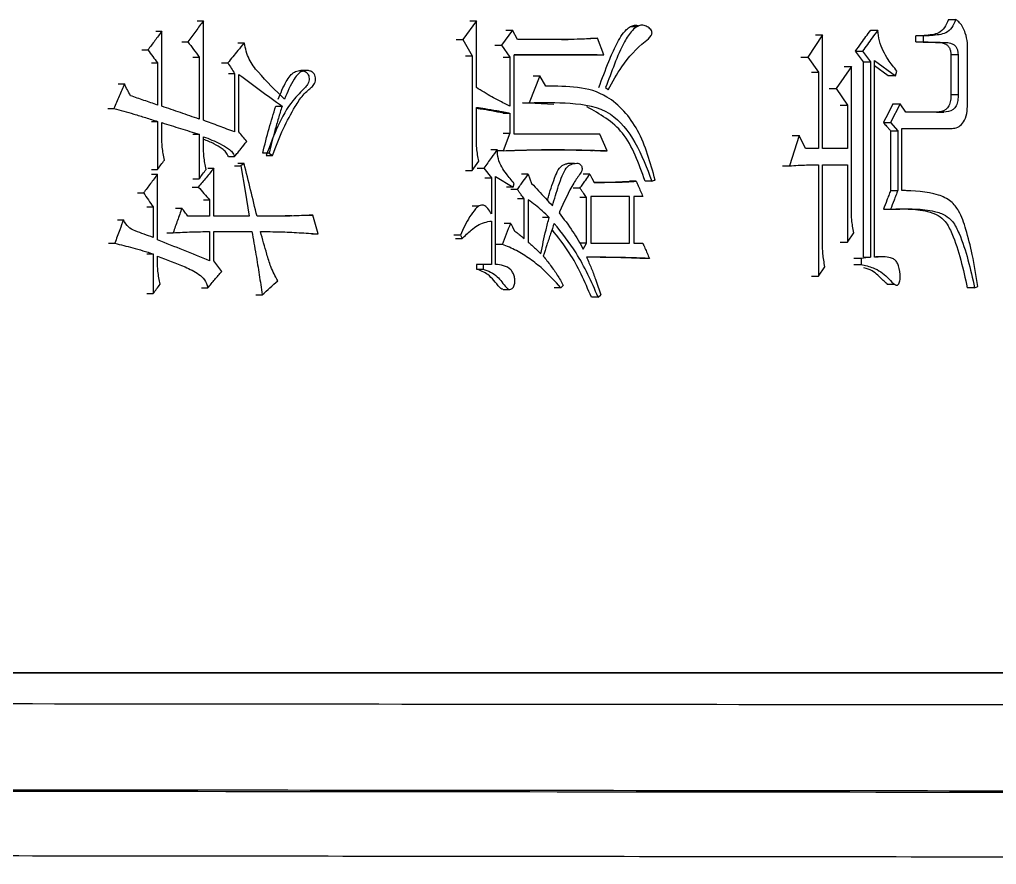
# Model space of a CAD drawing. Header units: millimetres. Extents: x 2451 to 4400, y 944 to 2322.
# Drawn here: x 3314.04 to 3323.06, y 1141.1 to 1148.9 of the extents above; entities that cross this region are included whole.
import ezdxf

# ---------------------------------------------------------------- set-up
doc = ezdxf.new("R2010")
doc.units = ezdxf.units.MM

msp = doc.modelspace()

# ---------------------------------------------------------------- linework, layer by layer
at = {"color": 7, "linetype": 'Continuous', "lineweight": 25}
for p, q in [((3315.6833, 1148.8873), (3315.7407, 1148.8873)), ((3315.7407, 1147.9678), (3315.7407, 1148.8873)), ((3318.2588, 1148.8873), (3318.1345, 1148.7142)), ((3318.1982, 1148.8873), (3318.2588, 1148.8873)), ((3318.2588, 1148.2707), (3318.2588, 1148.8873)), ((3322.6163, 1148.8982), (3322.683, 1148.8982)), ((3318.5918, 1148.8008), (3318.4912, 1148.6602)), ((3318.5307, 1148.8008), (3318.5918, 1148.8008)), ((3318.6381, 1148.7143), (3318.5918, 1148.8008)), ((3319.7404, 1148.8307), (3319.6774, 1148.8306)), ((3321.8987, 1148.8008), (3321.9645, 1148.8008)), ((3315.2991, 1148.79), (3315.3561, 1148.79)), ((3315.3561, 1148.0976), (3315.3561, 1148.79)), ((3318.0741, 1148.7142), (3318.1345, 1148.7142)), ((3318.1345, 1148.7142), (3318.22, 1148.5628)), ((3319.1078, 1148.7143), (3318.6381, 1148.7143)), ((3319.046, 1148.7143), (3319.1078, 1148.7143)), ((3319.3138, 1148.7251), (3319.3759, 1148.7251)), ((3319.4371, 1148.5736), (3319.3759, 1148.7251)), ((3321.4538, 1148.7575), (3321.3199, 1148.552)), ((3321.3887, 1148.7575), (3321.4538, 1148.7575)), ((3321.4538, 1147.7083), (3321.4538, 1148.7575)), ((3322.3834, 1148.7467), (3322.317, 1148.7467)), ((3322.317, 1148.6926), (3322.317, 1148.7467)), ((3322.3834, 1148.7467), (3322.3834, 1148.6926)), ((3315.1707, 1148.6169), (3315.2275, 1148.6169)), ((3315.5394, 1148.6926), (3315.5967, 1148.6926)), ((3316.0579, 1148.6818), (3316.1158, 1148.6818)), ((3318.4303, 1148.6602), (3318.4912, 1148.6602)), ((3318.4912, 1148.6602), (3318.5686, 1148.552)), ((3322.317, 1148.6926), (3322.3834, 1148.6926)), ((3322.7923, 1148.141), (3322.7923, 1148.6818)), ((3315.7007, 1148.552), (3315.7007, 1147.9787)), ((3318.1594, 1148.5628), (3318.22, 1148.5628)), ((3318.22, 1148.5628), (3318.22, 1147.5027)), ((3318.5076, 1148.552), (3318.5686, 1148.552)), ((3318.5686, 1148.552), (3318.5686, 1148.0977)), ((3318.6072, 1148.5736), (3319.4371, 1148.5736)), ((3318.6072, 1147.8381), (3318.6072, 1148.5736)), ((3319.3746, 1148.5736), (3318.6072, 1148.5736)), ((3319.3749, 1148.5736), (3319.4371, 1148.5736)), ((3321.255, 1148.552), (3321.3199, 1148.552)), ((3321.3199, 1148.552), (3321.4166, 1148.4114)), ((3321.7586, 1148.6061), (3321.8242, 1148.6061)), ((3321.8323, 1148.5087), (3321.7586, 1148.6061)), ((3321.8242, 1148.6061), (3321.898, 1148.5087)), ((3322.6381, 1148.5737), (3322.7049, 1148.5737)), ((3322.6381, 1148.5737), (3322.6381, 1148.2059)), ((3322.7049, 1148.5737), (3322.7049, 1148.2059)), ((3315.259, 1148.4979), (3315.3159, 1148.4979)), ((3315.3159, 1148.4979), (3315.3159, 1148.1085)), ((3315.9066, 1148.4979), (3315.9643, 1148.4979)), ((3321.7207, 1148.4655), (3321.5799, 1148.2599)), ((3321.6552, 1148.4655), (3321.7207, 1148.4655)), ((3321.7207, 1147.1458), (3321.7207, 1148.4655)), ((3321.8323, 1148.5087), (3321.898, 1148.5087)), ((3321.8323, 1146.7023), (3321.8323, 1148.5087)), ((3321.898, 1148.5087), (3321.898, 1146.7023)), ((3321.9349, 1148.5196), (3322.1264, 1148.3789)), ((3321.9349, 1146.7022), (3321.9349, 1148.5196)), ((3322.0604, 1148.3789), (3321.9349, 1148.4712)), ((3315.9703, 1148.4005), (3316.0281, 1148.4005)), ((3316.0281, 1148.4005), (3316.0281, 1147.8597)), ((3316.0679, 1147.8597), (3316.0679, 1148.3897)), ((3316.6971, 1148.4274), (3316.6381, 1148.4274)), ((3318.8463, 1148.3789), (3318.7461, 1148.1301)), ((3318.7849, 1148.3789), (3318.8463, 1148.3789)), ((3318.9002, 1148.2816), (3318.8463, 1148.3789)), ((3321.3516, 1148.4114), (3321.4166, 1148.4114)), ((3321.4166, 1148.4114), (3321.4166, 1147.7083)), ((3322.1264, 1148.3789), (3322.0604, 1148.3789)), ((3322.1264, 1148.3789), (3322.1411, 1148.4222)), ((3314.9535, 1148.3032), (3315.0101, 1148.3032)), ((3321.5147, 1148.2599), (3321.5799, 1148.2599)), ((3321.5799, 1148.2599), (3321.6837, 1148.1085)), ((3322.6381, 1148.2059), (3322.7049, 1148.2059)), ((3314.8569, 1148.076), (3314.9133, 1148.076)), ((3316.407, 1148.0977), (3316.4654, 1148.0977)), ((3318.2588, 1147.8056), (3318.2588, 1148.0868)), ((3318.9738, 1148.1121), (3318.6845, 1148.1301)), ((3318.6849, 1148.1301), (3318.7461, 1148.1301)), ((3321.6183, 1148.1085), (3321.6837, 1148.1085)), ((3321.6837, 1148.1085), (3321.6837, 1147.7083)), ((3322.1706, 1148.1193), (3322.0823, 1147.9462)), ((3322.1045, 1148.1193), (3322.1706, 1148.1193)), ((3322.222, 1148.0436), (3322.1706, 1148.1193)), ((3318.5076, 1148.0328), (3318.5686, 1148.0328)), ((3318.5686, 1148.0328), (3318.5686, 1147.8489)), ((3322.5736, 1148.0436), (3322.222, 1148.0436)), ((3322.507, 1148.0436), (3322.5736, 1148.0436)), ((3315.3159, 1147.957), (3315.3159, 1147.5135)), ((3315.3561, 1147.8164), (3315.3561, 1147.9462)), ((3322.0163, 1147.9462), (3322.0823, 1147.9462)), ((3322.0823, 1147.9462), (3322.1485, 1147.8705)), ((3322.1853, 1147.8922), (3322.6247, 1147.8922)), ((3322.1853, 1147.3188), (3322.1853, 1147.8922)), ((3322.1853, 1147.8922), (3322.558, 1147.8922)), ((3322.558, 1147.8922), (3322.6247, 1147.8922)), ((3315.6433, 1147.838), (3315.7007, 1147.838)), ((3315.7007, 1147.838), (3315.7007, 1147.427)), ((3315.7407, 1147.7298), (3315.7407, 1147.8164)), ((3318.5686, 1147.8489), (3318.5067, 1147.6866)), ((3318.5076, 1147.8489), (3318.5686, 1147.8489)), ((3319.3989, 1147.8381), (3318.6072, 1147.8381)), ((3319.4676, 1147.6866), (3319.3989, 1147.8381)), ((3321.238, 1147.8273), (3321.1485, 1147.546)), ((3321.1732, 1147.8273), (3321.238, 1147.8273)), ((3321.2976, 1147.7083), (3321.238, 1147.8273)), ((3322.0825, 1147.8705), (3322.1485, 1147.8705)), ((3322.0825, 1147.8705), (3322.0825, 1147.3188)), ((3322.1485, 1147.8705), (3322.1485, 1147.3188)), ((3315.97, 1147.6324), (3316.0281, 1147.6324)), ((3316.3463, 1147.665), (3316.2882, 1147.665)), ((3316.3463, 1147.665), (3316.3781, 1147.6433)), ((3318.3917, 1147.6974), (3318.4526, 1147.6974)), ((3318.5067, 1147.6866), (3318.4458, 1147.6866)), ((3319.4051, 1147.6866), (3319.3362, 1147.689)), ((3319.4054, 1147.6866), (3319.4676, 1147.6866)), ((3321.4166, 1147.7083), (3321.2976, 1147.7083)), ((3321.6837, 1147.7083), (3321.4538, 1147.7083)), ((3316.026, 1147.546), (3316.0839, 1147.546)), ((3316.1157, 1147.5676), (3316.0578, 1147.5676)), ((3316.1157, 1147.5676), (3316.0839, 1147.546)), ((3318.22, 1147.5027), (3318.2821, 1147.5893)), ((3319.1642, 1147.5685), (3319.102, 1147.5685)), ((3321.0838, 1147.546), (3321.1485, 1147.546)), ((3321.4166, 1147.5568), (3321.4166, 1146.5292)), ((3321.4538, 1147.5568), (3321.6837, 1147.5568)), ((3321.4538, 1146.832), (3321.4538, 1147.5568)), ((3321.6183, 1147.5568), (3321.6837, 1147.5568)), ((3321.6837, 1147.5568), (3321.6837, 1146.8429)), ((3315.259, 1147.4702), (3315.3159, 1147.4702)), ((3315.3159, 1146.8645), (3315.3159, 1147.4702)), ((3315.7791, 1147.5243), (3315.8366, 1147.5243)), ((3315.8366, 1147.0808), (3315.8366, 1147.5243)), ((3318.1594, 1147.5027), (3318.22, 1147.5027)), ((3318.2679, 1147.5243), (3318.3286, 1147.5243)), ((3318.3286, 1147.5243), (3318.3983, 1147.4378)), ((3318.4371, 1147.4486), (3318.5995, 1147.3513)), ((3318.7384, 1147.4703), (3318.6772, 1147.4703)), ((3319.307, 1147.4703), (3319.245, 1147.4703)), ((3315.6353, 1147.3513), (3315.6927, 1147.3513)), ((3318.3376, 1147.4378), (3318.3983, 1147.4378)), ((3318.3983, 1147.4378), (3318.3983, 1147.1025)), ((3318.5995, 1147.3513), (3318.5384, 1147.3513)), ((3318.5995, 1147.3513), (3318.6072, 1147.3837)), ((3319.7345, 1147.4054), (3319.6719, 1147.4054)), ((3315.1305, 1147.2972), (3315.1873, 1147.2972)), ((3318.6381, 1147.3296), (3318.577, 1147.3296)), ((3319.2151, 1147.3405), (3319.1532, 1147.3405)), ((3319.6736, 1147.2647), (3319.3147, 1147.2647)), ((3319.3147, 1147.2647), (3319.3147, 1146.832)), ((3319.6108, 1147.2647), (3319.3147, 1147.2647)), ((3319.6736, 1147.2647), (3319.6111, 1147.2647)), ((3319.6736, 1146.832), (3319.6736, 1147.2647)), ((3319.7954, 1147.2647), (3319.7117, 1147.2647)), ((3319.7117, 1147.2647), (3319.7117, 1146.832)), ((3319.7954, 1147.2647), (3319.7327, 1147.2647)), ((3322.0825, 1147.3188), (3322.1485, 1147.3188)), ((3322.2195, 1147.3194), (3322.1853, 1147.3194)), ((3315.7392, 1147.2323), (3315.7967, 1147.2323)), ((3315.7967, 1147.2323), (3315.7967, 1147.0808)), ((3318.2798, 1147.1737), (3318.2188, 1147.1737)), ((3318.6999, 1147.2431), (3318.6387, 1147.2431)), ((3318.6999, 1146.8753), (3318.6999, 1147.2431)), ((3318.7384, 1147.2323), (3318.7384, 1146.8429)), ((3319.2764, 1147.2539), (3319.2144, 1147.2539)), ((3319.2764, 1146.832), (3319.2764, 1147.2539)), ((3315.2188, 1147.1674), (3315.2757, 1147.1674)), ((3315.2757, 1147.1674), (3315.2757, 1146.8861)), ((3315.4834, 1147.1565), (3315.5406, 1147.1565)), ((3315.7967, 1147.0808), (3315.5967, 1147.0808)), ((3316.1635, 1147.0808), (3315.8366, 1147.0808)), ((3316.5558, 1147.0867), (3316.6914, 1147.0916)), ((3316.6914, 1147.0916), (3316.7504, 1147.0916)), ((3322.0163, 1147.1458), (3322.0823, 1147.1458)), ((3314.9455, 1147.0485), (3315.0021, 1147.0485)), ((3318.3983, 1147.0376), (3318.3984, 1146.6373)), ((3318.5763, 1147.0159), (3318.5153, 1147.0159)), ((3318.931, 1147.07), (3318.8695, 1147.07)), ((3315.4033, 1146.9294), (3315.4604, 1146.9294)), ((3315.7967, 1146.9402), (3315.7967, 1146.6698)), ((3315.8366, 1146.9402), (3316.1874, 1146.9402)), ((3315.8366, 1146.6698), (3315.8366, 1146.9402)), ((3316.1294, 1146.9402), (3316.1874, 1146.9402)), ((3316.7391, 1146.9186), (3316.7978, 1146.9186)), ((3318.1112, 1146.9078), (3318.0508, 1146.9078)), ((3318.1112, 1146.9078), (3318.1268, 1146.8753)), ((3321.6837, 1146.8429), (3321.7429, 1146.9294)), ((3314.8649, 1146.832), (3314.9214, 1146.832)), ((3318.0663, 1146.8753), (3318.1268, 1146.8753)), ((3319.2764, 1146.832), (3319.2144, 1146.832)), ((3319.3147, 1146.832), (3319.6736, 1146.832)), ((3319.7117, 1146.832), (3319.7954, 1146.832)), ((3315.2757, 1146.7347), (3315.2757, 1146.3669)), ((3315.3159, 1146.6697), (3315.3159, 1146.713)), ((3318.2598, 1146.6373), (3318.2598, 1146.5941)), ((3318.3209, 1146.6373), (3318.2602, 1146.6373)), ((3318.3209, 1146.6373), (3318.3209, 1146.5941)), ((3318.3984, 1146.6373), (3318.3209, 1146.6373)), ((3319.8562, 1146.6914), (3319.7934, 1146.6914)), ((3321.8094, 1146.6914), (3321.7438, 1146.6914)), ((3321.7438, 1146.6374), (3321.8094, 1146.6374)), ((3321.898, 1146.7023), (3321.8094, 1146.6914)), ((3321.8094, 1146.6914), (3321.8094, 1146.6374)), ((3321.8323, 1146.7023), (3321.898, 1146.7023)), ((3322.0129, 1146.7069), (3321.9466, 1146.7069)), ((3318.2598, 1146.5941), (3318.3209, 1146.5941)), ((3321.4166, 1146.5292), (3321.476, 1146.6157)), ((3322.0491, 1146.4555), (3322.1155, 1146.4555)), ((3315.7232, 1146.4209), (3315.7806, 1146.4209)), ((3318.5054, 1146.4063), (3318.5668, 1146.4063)), ((3319.0386, 1146.421), (3319.0617, 1146.4426)), ((3322.8578, 1146.421), (3322.8869, 1146.4318)), ((3316.2247, 1146.3561), (3316.2828, 1146.3561)), ((3319.3835, 1146.3344), (3319.3211, 1146.3344)), ((3319.3835, 1146.3344), (3319.4065, 1146.3561))]:
    msp.add_line(p, q, dxfattribs=at)
at = {"color": 7, "linetype": 'Continuous', "lineweight": 25, "flags": 128}
for points in [[(3315.6433, 1148.552), (3315.6719, 1148.552), (3315.7007, 1148.552)], [(3319.4524, 1148.2707), (3319.4639, 1148.2599), (3319.4753, 1148.2491)], [(3315.259, 1147.957), (3315.275, 1147.957), (3315.2913, 1147.957), (3315.3159, 1147.957)], [(3316.3199, 1147.6433), (3316.3342, 1147.6433), (3316.3488, 1147.6433), (3316.3635, 1147.6433), (3316.3781, 1147.6433)], [(3316.0839, 1147.546), (3316.1237, 1147.3134), (3316.1635, 1147.0808)], [(3315.259, 1147.5135), (3315.2732, 1147.5135), (3315.2876, 1147.5135), (3315.3159, 1147.5135)], [(3318.4371, 1146.6373), (3318.4371, 1147.043), (3318.4371, 1147.4486)], [(3318.7384, 1147.4703), (3318.7539, 1147.427), (3318.7693, 1147.3837)], [(3319.307, 1147.4703), (3319.3262, 1147.4324), (3319.3453, 1147.3945)], [(3315.6433, 1147.427), (3315.6576, 1147.427), (3315.6722, 1147.427), (3315.7007, 1147.427)], [(3319.879, 1147.4054), (3319.8534, 1147.4054), (3319.8346, 1147.4054), (3319.8162, 1147.4054)], [(3316.7978, 1146.9186), (3316.7741, 1147.0051), (3316.7504, 1147.0916)], [(3318.5763, 1147.0159), (3318.5918, 1146.9835), (3318.6072, 1146.951)], [(3318.499, 1146.8212), (3318.4835, 1146.8212), (3318.468, 1146.8212), (3318.4381, 1146.8212)], [(3319.2458, 1146.778), (3319.2611, 1146.805), (3319.2764, 1146.832)], [(3321.6183, 1146.8429), (3321.6346, 1146.8429), (3321.651, 1146.8429), (3321.6837, 1146.8429)], [(3315.2189, 1146.7347), (3315.2333, 1146.7347), (3315.2479, 1146.7347), (3315.2757, 1146.7347)], [(3321.3516, 1146.5292), (3321.3678, 1146.5292), (3321.3841, 1146.5292), (3321.4166, 1146.5292)], [(3315.2189, 1146.3669), (3315.233, 1146.3669), (3315.2475, 1146.3669), (3315.2757, 1146.3669)], [(3319.0386, 1146.421), (3319.016, 1146.421), (3318.9963, 1146.421), (3318.977, 1146.421)], [(3322.8578, 1146.421), (3322.8302, 1146.421), (3322.8105, 1146.421), (3322.7908, 1146.421)]]:
    msp.add_lwpolyline(points, dxfattribs=at)
at = {"color": 7, "linetype": 'Continuous', "lineweight": 25}
for points, knots in [([(3315.7407, 1148.8873), (3315.7167, 1148.8549), (3315.6687, 1148.79), (3315.6207, 1148.725), (3315.5967, 1148.6926)], [0, 0, 0, 0, 0.5, 1, 1, 1, 1]), ([(3322.6163, 1148.8982), (3322.6056, 1148.8715), (3322.5848, 1148.8193), (3322.5278, 1148.7707), (3322.4367, 1148.7511), (3322.3664, 1148.7485), (3322.317, 1148.7467)], [0, 0, 0, 0, 0.195785, 0.383105, 0.567257, 1, 1, 1, 1]), ([(3322.683, 1148.8982), (3322.6724, 1148.8715), (3322.6515, 1148.8193), (3322.5944, 1148.7707), (3322.5032, 1148.7511), (3322.4328, 1148.7485), (3322.3834, 1148.7467)], [0, 0, 0, 0, 0.195659, 0.382955, 0.567145, 1, 1, 1, 1]), ([(3322.7923, 1148.6818), (3322.7869, 1148.7129), (3322.7781, 1148.7636), (3322.7514, 1148.8261), (3322.7213, 1148.8704), (3322.6957, 1148.889), (3322.683, 1148.8982)], [0, 0, 0, 0, 0.349141, 0.571236, 0.788179, 1, 1, 1, 1]), ([(3319.3899, 1148.2707), (3319.4199, 1148.3513), (3319.47, 1148.4863), (3319.5485, 1148.6704), (3319.6163, 1148.7839), (3319.6799, 1148.8354), (3319.7177, 1148.8474), (3319.7444, 1148.8463), (3319.7565, 1148.8387), (3319.7579, 1148.8379)], [0, 0, 0, 0, 0.340614, 0.570086, 0.802719, 0.875052, 0.933763, 0.992662, 1, 1, 1, 1]), ([(3319.4753, 1148.2491), (3319.5157, 1148.3224), (3319.6108, 1148.4949), (3319.7541, 1148.6503), (3319.8627, 1148.7294), (3319.8787, 1148.7621), (3319.8808, 1148.7735), (3319.8795, 1148.7849), (3319.8733, 1148.7992), (3319.8566, 1148.8192), (3319.827, 1148.8386), (3319.7874, 1148.8494), (3319.7413, 1148.8358), (3319.6835, 1148.7862), (3319.6078, 1148.6691), (3319.533, 1148.4863), (3319.4793, 1148.3427), (3319.4524, 1148.2707)], [0, 0, 0, 0, 0.163724, 0.385241, 0.440262, 0.448909, 0.455116, 0.461357, 0.469621, 0.484499, 0.514444, 0.547094, 0.577932, 0.622921, 0.7083, 0.85364, 1, 1, 1, 1]), ([(3321.7586, 1148.6061), (3321.7761, 1148.6305), (3321.8082, 1148.6751), (3321.8549, 1148.74), (3321.8841, 1148.7805), (3321.8986, 1148.8008)], [0, 0, 0, 0, 0.375264, 0.687632, 1, 1, 1, 1]), ([(3321.9644, 1148.8008), (3321.9469, 1148.7765), (3321.9148, 1148.7319), (3321.8681, 1148.6669), (3321.8388, 1148.6264), (3321.8242, 1148.6061)], [0, 0, 0, 0, 0.375031, 0.687515, 1, 1, 1, 1]), ([(3322.1411, 1148.4222), (3322.1131, 1148.4567), (3322.0665, 1148.5139), (3322.0127, 1148.6079), (3321.9762, 1148.6988), (3321.9684, 1148.7666), (3321.9645, 1148.8008)], [0, 0, 0, 0, 0.333231, 0.552095, 0.774458, 1, 1, 1, 1]), ([(3315.3561, 1148.79), (3315.3346, 1148.7611), (3315.2918, 1148.7034), (3315.2489, 1148.6457), (3315.2275, 1148.6169)], [0, 0, 0, 0, 0.5, 1, 1, 1, 1]), ([(3319.3759, 1148.7251), (3319.3494, 1148.7232), (3319.2963, 1148.7195), (3319.2069, 1148.7155), (3319.144, 1148.7147), (3319.1078, 1148.7143)], [0, 0, 0, 0, 0.29749, 0.594994, 1, 1, 1, 1]), ([(3315.2275, 1148.6169), (3315.2422, 1148.597), (3315.2717, 1148.5574), (3315.3012, 1148.5177), (3315.3159, 1148.4979)], [0, 0, 0, 0, 0.499999, 1, 1, 1, 1]), ([(3315.5967, 1148.6926), (3315.614, 1148.6692), (3315.6487, 1148.6223), (3315.6834, 1148.5754), (3315.7007, 1148.552)], [0, 0, 0, 0, 0.499999, 1, 1, 1, 1]), ([(3316.1157, 1148.6818), (3316.0963, 1148.6581), (3316.0613, 1148.6157), (3316.0108, 1148.5543), (3315.9798, 1148.5167), (3315.9643, 1148.4979)], [0, 0, 0, 0, 0.386049, 0.693024, 1, 1, 1, 1]), ([(3316.4891, 1148.1626), (3316.4061, 1148.2426), (3316.2899, 1148.3546), (3316.1526, 1148.5269), (3316.1282, 1148.6298), (3316.1158, 1148.6818)], [0, 0, 0, 0, 0.553442, 0.773992, 1, 1, 1, 1]), ([(3322.317, 1148.6926), (3322.3768, 1148.6904), (3322.4677, 1148.687), (3322.5701, 1148.6869), (3322.6128, 1148.657), (3322.6289, 1148.6329), (3322.637, 1148.6034), (3322.6378, 1148.5836), (3322.6381, 1148.5737)], [0, 0, 0, 0, 0.491899, 0.747199, 0.81233, 0.879619, 0.939283, 1, 1, 1, 1]), ([(3322.3834, 1148.6926), (3322.4432, 1148.6904), (3322.5342, 1148.687), (3322.6368, 1148.6869), (3322.6795, 1148.657), (3322.6956, 1148.6329), (3322.7038, 1148.6034), (3322.7045, 1148.5836), (3322.7049, 1148.5737)], [0, 0, 0, 0, 0.492006, 0.747357, 0.812482, 0.879737, 0.939347, 1, 1, 1, 1]), ([(3315.9643, 1148.4979), (3315.9749, 1148.4817), (3315.9962, 1148.4492), (3316.0175, 1148.4168), (3316.0281, 1148.4005)], [0, 0, 0, 0, 0.499999, 1, 1, 1, 1]), ([(3316.0679, 1148.3897), (3316.1343, 1148.341), (3316.267, 1148.2437), (3316.3992, 1148.1463), (3316.4654, 1148.0977)], [0, 0, 0, 0, 0.5, 1, 1, 1, 1]), ([(3316.4305, 1148.1626), (3316.4529, 1148.2185), (3316.4837, 1148.2956), (3316.5367, 1148.3785), (3316.5779, 1148.4167), (3316.6234, 1148.4299), (3316.6611, 1148.426), (3316.6873, 1148.4136), (3316.703, 1148.3978), (3316.7125, 1148.3773), (3316.7165, 1148.3536), (3316.7145, 1148.3282), (3316.7034, 1148.2994), (3316.6507, 1148.2413), (3316.4772, 1148.0694), (3316.3874, 1147.8266), (3316.3196, 1147.6433)], [0, 0, 0, 0, 0.133499, 0.184051, 0.225722, 0.267722, 0.304937, 0.324851, 0.341374, 0.357927, 0.374455, 0.392764, 0.411749, 0.441496, 0.578283, 1, 1, 1, 1]), ([(3316.3781, 1147.6433), (3316.4094, 1147.7274), (3316.4682, 1147.8854), (3316.5691, 1148.0668), (3316.6443, 1148.1874), (3316.6999, 1148.2405), (3316.7381, 1148.2712), (3316.7638, 1148.3005), (3316.7745, 1148.3329), (3316.7753, 1148.3597), (3316.7691, 1148.3851), (3316.7565, 1148.4049), (3316.7359, 1148.42), (3316.7039, 1148.4292), (3316.6614, 1148.4269), (3316.6139, 1148.4001), (3316.5492, 1148.3144), (3316.5148, 1148.2273), (3316.4891, 1148.1626)], [0, 0, 0, 0, 0.197624, 0.371591, 0.471167, 0.521337, 0.556787, 0.592598, 0.61138, 0.630161, 0.649113, 0.666951, 0.682877, 0.711545, 0.752921, 0.793459, 0.846543, 1, 1, 1, 1]), ([(3315.0101, 1148.3032), (3314.994, 1148.2653), (3314.9617, 1148.1896), (3314.9294, 1148.1139), (3314.9133, 1148.076)], [0, 0, 0, 0, 0.499999, 1, 1, 1, 1]), ([(3315.0665, 1148.195), (3315.0571, 1148.213), (3315.0383, 1148.2491), (3315.0195, 1148.2851), (3315.0101, 1148.3032)], [0, 0, 0, 0, 0.499998, 1, 1, 1, 1]), ([(3318.5686, 1148.0977), (3318.5345, 1148.1149), (3318.4962, 1148.1343), (3318.4411, 1148.163), (3318.3707, 1148.2), (3318.3065, 1148.2406), (3318.2588, 1148.2707)], [0, 0, 0, 0, 0.325176, 0.365823, 0.528414, 1, 1, 1, 1]), ([(3319.9094, 1147.4162), (3319.8657, 1147.5755), (3319.7805, 1147.886), (3319.4241, 1148.2859), (3319.0976, 1148.2832), (3318.9002, 1148.2816)], [0, 0, 0, 0, 0.294377, 0.573566, 1, 1, 1, 1]), ([(3315.3159, 1148.1085), (3315.2744, 1148.1229), (3315.1913, 1148.1517), (3315.1081, 1148.1806), (3315.0665, 1148.195)], [0, 0, 0, 0, 0.499999, 1, 1, 1, 1]), ([(3322.6381, 1148.2059), (3322.6383, 1148.1875), (3322.6385, 1148.1512), (3322.6234, 1148.0998), (3322.5801, 1148.0495), (3322.5369, 1148.046), (3322.507, 1148.0436)], [0, 0, 0, 0, 0.198278, 0.392536, 0.578687, 1, 1, 1, 1]), ([(3322.7049, 1148.2059), (3322.705, 1148.1875), (3322.7053, 1148.1512), (3322.6902, 1148.0998), (3322.6468, 1148.0495), (3322.6035, 1148.046), (3322.5736, 1148.0436)], [0, 0, 0, 0, 0.19814, 0.3923, 0.578456, 1, 1, 1, 1]), ([(3314.9133, 1148.076), (3314.9744, 1148.0597), (3315.0725, 1148.0335), (3315.2063, 1147.9921), (3315.2794, 1147.9687), (3315.3159, 1147.957)], [0, 0, 0, 0, 0.452168, 0.726066, 1, 1, 1, 1]), ([(3315.7007, 1147.9787), (3315.6434, 1147.9985), (3315.5286, 1148.0382), (3315.4136, 1148.0778), (3315.3561, 1148.0976)], [0, 0, 0, 0, 0.5, 1, 1, 1, 1]), ([(3316.2878, 1147.665), (3316.3066, 1147.7411), (3316.3339, 1147.852), (3316.3758, 1147.9954), (3316.3964, 1148.0635), (3316.4067, 1148.0977)], [0, 0, 0, 0, 0.52212, 0.761035, 1, 1, 1, 1]), ([(3316.4654, 1148.0977), (3316.4541, 1148.0604), (3316.4315, 1147.9859), (3316.3899, 1147.8425), (3316.3634, 1147.7347), (3316.3463, 1147.665)], [0, 0, 0, 0, 0.260983, 0.521979, 1, 1, 1, 1]), ([(3318.2588, 1148.0868), (3318.2611, 1148.0865), (3318.2656, 1148.0859), (3318.2713, 1148.085), (3318.277, 1148.0842), (3318.2816, 1148.0836), (3318.2861, 1148.0829), (3318.2907, 1148.0822), (3318.2952, 1148.0816), (3318.3009, 1148.0807), (3318.3055, 1148.0801), (3318.3112, 1148.0792), (3318.3169, 1148.0784), (3318.3237, 1148.0774), (3318.3305, 1148.0763), (3318.3373, 1148.0753), (3318.3442, 1148.0743), (3318.3578, 1148.0721), (3318.3873, 1148.0674), (3318.4168, 1148.0622), (3318.4394, 1148.058), (3318.4485, 1148.0564), (3318.4575, 1148.0547), (3318.4689, 1148.0525), (3318.4779, 1148.0508), (3318.4869, 1148.049), (3318.4937, 1148.0477), (3318.4994, 1148.0466), (3318.505, 1148.0455), (3318.5095, 1148.0446), (3318.514, 1148.0437), (3318.5186, 1148.0428), (3318.5231, 1148.0419), (3318.5287, 1148.0408), (3318.5332, 1148.0399), (3318.5389, 1148.0387), (3318.5434, 1148.0378), (3318.5479, 1148.0369), (3318.5524, 1148.036), (3318.5569, 1148.0351), (3318.5627, 1148.0339), (3318.5662, 1148.0332), (3318.5686, 1148.0328)], [0, 0, 0, 0, 0.021952, 0.043903, 0.054879, 0.07683, 0.087806, 0.098782, 0.120733, 0.131709, 0.15366, 0.164636, 0.186587, 0.208539, 0.23049, 0.252442, 0.274393, 0.296345, 0.384151, 0.559767, 0.581718, 0.603669, 0.647572, 0.669524, 0.713427, 0.735378, 0.75733, 0.779281, 0.790257, 0.812208, 0.823184, 0.83416, 0.856111, 0.867087, 0.889038, 0.900014, 0.921965, 0.932941, 0.943917, 0.965868, 0.976844, 1, 1, 1, 1]), ([(3318.5072, 1148.0328), (3318.4711, 1148.0401), (3318.4017, 1148.0541), (3318.3188, 1148.0686), (3318.272, 1148.0756), (3318.2588, 1148.0776)], [0, 0, 0, 0, 0.437629, 0.840944, 1, 1, 1, 1]), ([(3318.7461, 1148.1301), (3318.872, 1148.1317), (3319.1235, 1148.1348), (3319.4915, 1148.0829), (3319.7415, 1147.7676), (3319.8326, 1147.5277), (3319.879, 1147.4054)], [0, 0, 0, 0, 0.273656, 0.546764, 0.768873, 1, 1, 1, 1]), ([(3319.8159, 1147.4054), (3319.7584, 1147.5686), (3319.6469, 1147.8854), (3319.3991, 1148.0253), (3319.2791, 1148.0931)], [0, 0, 0, 0, 0.515406, 1, 1, 1, 1]), ([(3322.1045, 1148.1193), (3322.0898, 1148.0905), (3322.0604, 1148.0328), (3322.031, 1147.9751), (3322.0163, 1147.9462)], [0, 0, 0, 0, 0.5, 1, 1, 1, 1]), ([(3322.6247, 1147.8922), (3322.642, 1147.8922), (3322.6767, 1147.8921), (3322.7281, 1147.9141), (3322.7714, 1147.9688), (3322.792, 1148.051), (3322.7922, 1148.1108), (3322.7923, 1148.141)], [0, 0, 0, 0, 0.177785, 0.356958, 0.541697, 0.768829, 1, 1, 1, 1]), ([(3315.3561, 1147.9462), (3315.4136, 1147.9282), (3315.5286, 1147.8921), (3315.6434, 1147.8561), (3315.7007, 1147.838)], [0, 0, 0, 0, 0.5, 1, 1, 1, 1]), ([(3316.0281, 1147.8597), (3315.9803, 1147.8777), (3315.8846, 1147.9138), (3315.7887, 1147.9498), (3315.7407, 1147.9678)], [0, 0, 0, 0, 0.5000003, 1, 1, 1, 1]), ([(3322.0163, 1147.9462), (3322.0259, 1147.9353), (3322.0418, 1147.9172), (3322.0638, 1147.8919), (3322.0762, 1147.8777), (3322.0825, 1147.8705)], [0, 0, 0, 0, 0.434981, 0.71749, 1, 1, 1, 1]), ([(3315.3801, 1147.6), (3315.3722, 1147.6398), (3315.3579, 1147.7109), (3315.3566, 1147.7841), (3315.3561, 1147.8164)], [0, 0, 0, 0, 0.558835, 1, 1, 1, 1]), ([(3315.7407, 1147.8164), (3315.7929, 1147.7962), (3315.8727, 1147.7654), (3315.959, 1147.7135), (3316.0076, 1147.6768), (3316.0212, 1147.6473), (3316.028, 1147.6325)], [0, 0, 0, 0, 0.494008, 0.754052, 0.875824, 1, 1, 1, 1]), ([(3316.1396, 1147.7731), (3316.1277, 1147.7876), (3316.1038, 1147.8164), (3316.0799, 1147.8452), (3316.0679, 1147.8597)], [0, 0, 0, 0, 0.500001, 1, 1, 1, 1]), ([(3318.2821, 1147.5893), (3318.2744, 1147.629), (3318.2606, 1147.7001), (3318.2593, 1147.7733), (3318.2588, 1147.8056)], [0, 0, 0, 0, 0.558835, 1, 1, 1, 1]), ([(3315.97, 1147.6325), (3315.9631, 1147.6473), (3315.9495, 1147.6768), (3315.901, 1147.7134), (3315.8333, 1147.7551), (3315.7733, 1147.7787), (3315.7407, 1147.7915)], [0, 0, 0, 0, 0.152424, 0.301831, 0.620832, 1, 1, 1, 1]), ([(3315.7647, 1147.5135), (3315.7567, 1147.5533), (3315.7425, 1147.6244), (3315.7413, 1147.6976), (3315.7407, 1147.7298)], [0, 0, 0, 0, 0.558835, 1, 1, 1, 1]), ([(3316.0281, 1147.6325), (3316.0376, 1147.6445), (3316.0568, 1147.6686), (3316.0939, 1147.7155), (3316.1216, 1147.7504), (3316.1396, 1147.7731)], [0, 0, 0, 0, 0.257094, 0.514188, 1, 1, 1, 1]), ([(3318.4526, 1147.6974), (3318.4347, 1147.6725), (3318.4051, 1147.6311), (3318.3638, 1147.5734), (3318.3403, 1147.5407), (3318.3286, 1147.5243)], [0, 0, 0, 0, 0.432628, 0.716314, 1, 1, 1, 1]), ([(3318.6072, 1147.3837), (3318.5833, 1147.4136), (3318.5438, 1147.463), (3318.4908, 1147.535), (3318.4569, 1147.6107), (3318.454, 1147.6683), (3318.4526, 1147.6974)], [0, 0, 0, 0, 0.3343851, 0.5522025, 0.7732716, 1, 1, 1, 1]), ([(3318.5067, 1147.6866), (3318.5791, 1147.6892), (3318.7238, 1147.6943), (3318.886, 1147.6972), (3318.9783, 1147.6971), (3319.0008, 1147.697), (3319.0075, 1147.6969), (3319.0143, 1147.6969), (3319.021, 1147.6969), (3319.0278, 1147.6968), (3319.0367, 1147.6967), (3319.0457, 1147.6967), (3319.0547, 1147.6966), (3319.0615, 1147.6965), (3319.0682, 1147.6964), (3319.075, 1147.6963), (3319.0817, 1147.6962), (3319.0884, 1147.6962), (3319.0974, 1147.696), (3319.1064, 1147.6959), (3319.1154, 1147.6958), (3319.1221, 1147.6956), (3319.1289, 1147.6955), (3319.1356, 1147.6954), (3319.1423, 1147.6953), (3319.1491, 1147.6952), (3319.1558, 1147.695), (3319.1625, 1147.6949), (3319.1715, 1147.6947), (3319.1805, 1147.6945), (3319.1895, 1147.6943), (3319.1962, 1147.6942), (3319.2029, 1147.6941), (3319.2096, 1147.6939), (3319.2164, 1147.6937), (3319.2231, 1147.6936), (3319.2321, 1147.6934), (3319.241, 1147.6932), (3319.25, 1147.6929), (3319.2567, 1147.6928), (3319.2634, 1147.6926), (3319.2702, 1147.6924), (3319.2769, 1147.6922), (3319.2836, 1147.6921), (3319.2903, 1147.6919), (3319.297, 1147.6917), (3319.306, 1147.6914), (3319.315, 1147.6912), (3319.3239, 1147.6909), (3319.3306, 1147.6907), (3319.3374, 1147.6906), (3319.3441, 1147.6904), (3319.3508, 1147.6902), (3319.3575, 1147.69), (3319.3664, 1147.6897), (3319.3754, 1147.6894), (3319.3843, 1147.6892), (3319.3911, 1147.689), (3319.3978, 1147.6888), (3319.4045, 1147.6886), (3319.4112, 1147.6884), (3319.4179, 1147.6881), (3319.4246, 1147.6879), (3319.4335, 1147.6877), (3319.4425, 1147.6874), (3319.4514, 1147.6871), (3319.4591, 1147.6869), (3319.4645, 1147.6867), (3319.4676, 1147.6866)], [0, 0, 0, 0, 0.22469, 0.449389, 0.505561, 0.512583, 0.519604, 0.526626, 0.533647, 0.540669, 0.547691, 0.561734, 0.568755, 0.575777, 0.582798, 0.58982, 0.596841, 0.603863, 0.610884, 0.624927, 0.631949, 0.638971, 0.645992, 0.653014, 0.660035, 0.667057, 0.674078, 0.6811, 0.688121, 0.702164, 0.709186, 0.716207, 0.723229, 0.730251, 0.737272, 0.744294, 0.751315, 0.765358, 0.77238, 0.779401, 0.786423, 0.793444, 0.800466, 0.807487, 0.814509, 0.821531, 0.828552, 0.842595, 0.849617, 0.856638, 0.86366, 0.870681, 0.877703, 0.884724, 0.891746, 0.905789, 0.912811, 0.919832, 0.926854, 0.933875, 0.940897, 0.947918, 0.95494, 0.961961, 0.976004, 0.983026, 0.990048, 1, 1, 1, 1]), ([(3318.5831, 1147.6893), (3318.5917, 1147.6896), (3318.67, 1147.692), (3318.923, 1147.6969), (3319.1425, 1147.694), (3319.2661, 1147.6912), (3319.3117, 1147.69), (3319.3302, 1147.6894), (3319.3359, 1147.6892), (3319.3361, 1147.6892), (3319.3363, 1147.6892)], [0, 0, 0, 0, 0.05514, 0.498585, 0.766188, 0.892547, 0.95596, 0.964089, 0.972518, 1, 1, 1, 1]), ([(3315.3159, 1147.5135), (3315.3266, 1147.5279), (3315.348, 1147.5568), (3315.3694, 1147.5856), (3315.3801, 1147.6)], [0, 0, 0, 0, 0.5, 1, 1, 1, 1]), ([(3316.2351, 1147.0808), (3316.2152, 1147.162), (3316.1754, 1147.3242), (3316.1356, 1147.4865), (3316.1157, 1147.5676)], [0, 0, 0, 0, 0.5, 1, 1, 1, 1]), ([(3318.9147, 1147.2285), (3318.9189, 1147.2431), (3318.9415, 1147.3204), (3318.9737, 1147.4216), (3319.0165, 1147.5168), (3319.0543, 1147.5549), (3319.0823, 1147.5654), (3319.0996, 1147.5676), (3319.1017, 1147.5679)], [0, 0, 0, 0, 0.106522, 0.565835, 0.752734, 0.847216, 0.981134, 1, 1, 1, 1]), ([(3318.9618, 1147.1782), (3318.9709, 1147.2095), (3318.9983, 1147.3037), (3319.0357, 1147.4218), (3319.0785, 1147.5167), (3319.1165, 1147.5554), (3319.1522, 1147.5666), (3319.1833, 1147.5723), (3319.2042, 1147.5696), (3319.2187, 1147.561), (3319.2286, 1147.548), (3319.2345, 1147.5318), (3319.2355, 1147.5149), (3319.231, 1147.4961), (3319.204, 1147.4545), (3319.1222, 1147.3428), (3319.0685, 1147.2088), (3319.0245, 1147.1161), (3319.0232, 1147.1133)], [0, 0, 0, 0, 0.09118, 0.273688, 0.348082, 0.385671, 0.439079, 0.473308, 0.494951, 0.511315, 0.527714, 0.54364, 0.558961, 0.57304, 0.596062, 0.704689, 0.991099, 1, 1, 1, 1]), ([(3321.1485, 1147.546), (3321.175, 1147.5481), (3321.2279, 1147.5524), (3321.3174, 1147.5559), (3321.3802, 1147.5565), (3321.4166, 1147.5568)], [0, 0, 0, 0, 0.296184, 0.592391, 1, 1, 1, 1]), ([(3315.3159, 1147.4702), (3315.2945, 1147.4414), (3315.2516, 1147.3837), (3315.2087, 1147.326), (3315.1873, 1147.2972)], [0, 0, 0, 0, 0.5, 1, 1, 1, 1]), ([(3315.8366, 1147.5243), (3315.8126, 1147.4955), (3315.7647, 1147.4378), (3315.7167, 1147.3801), (3315.6927, 1147.3513)], [0, 0, 0, 0, 0.5, 1, 1, 1, 1]), ([(3315.7007, 1147.427), (3315.7114, 1147.4414), (3315.7327, 1147.4702), (3315.754, 1147.4991), (3315.7647, 1147.5135)], [0, 0, 0, 0, 0.4999996, 1, 1, 1, 1]), ([(3318.6381, 1147.3296), (3318.647, 1147.3421), (3318.6648, 1147.3671), (3318.6983, 1147.414), (3318.7228, 1147.4483), (3318.7384, 1147.4703)], [0, 0, 0, 0, 0.266242, 0.532485, 1, 1, 1, 1]), ([(3319.2151, 1147.3405), (3319.224, 1147.3529), (3319.2417, 1147.3779), (3319.2723, 1147.4212), (3319.2941, 1147.452), (3319.307, 1147.4703)], [0, 0, 0, 0, 0.288429, 0.576858, 1, 1, 1, 1]), ([(3315.6927, 1147.3513), (3315.71, 1147.3314), (3315.7447, 1147.2918), (3315.7793, 1147.2521), (3315.7967, 1147.2323)], [0, 0, 0, 0, 0.499998, 1, 1, 1, 1]), ([(3318.7693, 1147.3837), (3318.7901, 1147.3615), (3318.8327, 1147.3161), (3318.8969, 1147.2476), (3318.9402, 1147.2013), (3318.9618, 1147.1782)], [0, 0, 0, 0, 0.32488, 0.66244, 1, 1, 1, 1]), ([(3319.3452, 1147.3948), (3319.3677, 1147.3948), (3319.4335, 1147.3949), (3319.5424, 1147.3982), (3319.6285, 1147.403), (3319.6716, 1147.4054)], [0, 0, 0, 0, 0.206279, 0.603063, 1, 1, 1, 1]), ([(3319.3453, 1147.3945), (3319.3886, 1147.3945), (3319.4346, 1147.3944), (3319.4832, 1147.3948), (3319.4913, 1147.3949), (3319.4994, 1147.395), (3319.5075, 1147.3951), (3319.5142, 1147.3952), (3319.521, 1147.3954), (3319.5264, 1147.3955), (3319.5331, 1147.3956), (3319.5399, 1147.3957), (3319.5507, 1147.396), (3319.5615, 1147.3962), (3319.5722, 1147.3965), (3319.5803, 1147.3968), (3319.5884, 1147.3971), (3319.5992, 1147.3975), (3319.6086, 1147.3978), (3319.6181, 1147.3982), (3319.6235, 1147.3985), (3319.6302, 1147.3988), (3319.6369, 1147.3991), (3319.6477, 1147.3997), (3319.6585, 1147.4003), (3319.6719, 1147.4011), (3319.6827, 1147.4018), (3319.6961, 1147.4027), (3319.7069, 1147.4034), (3319.7206, 1147.4044), (3319.7289, 1147.405), (3319.7345, 1147.4054)], [0, 0, 0, 0, 0.332695, 0.353489, 0.374282, 0.395075, 0.415869, 0.436662, 0.447059, 0.467852, 0.478249, 0.499042, 0.519836, 0.561422, 0.582216, 0.603009, 0.623803, 0.644596, 0.686183, 0.69658, 0.717373, 0.72777, 0.748563, 0.769356, 0.810943, 0.831737, 0.873323, 0.894117, 0.935704, 0.956497, 1, 1, 1, 1]), ([(3319.7345, 1147.4054), (3319.7409, 1147.3907), (3319.7542, 1147.3599), (3319.7745, 1147.313), (3319.7884, 1147.2808), (3319.7954, 1147.2647)], [0, 0, 0, 0, 0.3137275, 0.6568637, 1, 1, 1, 1]), ([(3319.879, 1147.4054), (3319.8841, 1147.4072), (3319.8942, 1147.4108), (3319.9043, 1147.4144), (3319.9094, 1147.4162)], [0, 0, 0, 0, 0.4999878, 1, 1, 1, 1]), ([(3315.1873, 1147.2972), (3315.202, 1147.2755), (3315.2315, 1147.2323), (3315.261, 1147.189), (3315.2757, 1147.1674)], [0, 0, 0, 0, 0.499998, 1, 1, 1, 1]), ([(3318.6999, 1147.2431), (3318.691, 1147.2556), (3318.6762, 1147.2762), (3318.6556, 1147.3051), (3318.644, 1147.3215), (3318.6381, 1147.3296)], [0, 0, 0, 0, 0.432649, 0.716324, 1, 1, 1, 1]), ([(3319.2764, 1147.2539), (3319.2676, 1147.2664), (3319.253, 1147.2871), (3319.2325, 1147.3159), (3319.2209, 1147.3323), (3319.2151, 1147.3405)], [0, 0, 0, 0, 0.432649, 0.716324, 1, 1, 1, 1]), ([(3322.0825, 1147.3188), (3322.0767, 1147.3038), (3322.0653, 1147.2738), (3322.0432, 1147.2161), (3322.0269, 1147.1734), (3322.0163, 1147.1458)], [0, 0, 0, 0, 0.260074, 0.520148, 1, 1, 1, 1]), ([(3322.1485, 1147.3188), (3322.1428, 1147.3038), (3322.1313, 1147.2738), (3322.1092, 1147.2161), (3322.0929, 1147.1735), (3322.0823, 1147.1458)], [0, 0, 0, 0, 0.2600044, 0.5200088, 1, 1, 1, 1]), ([(3322.8869, 1146.4318), (3322.8716, 1146.5318), (3322.8442, 1146.7111), (3322.7844, 1146.9445), (3322.727, 1147.1193), (3322.6353, 1147.2321), (3322.4551, 1147.3121), (3322.2993, 1147.316), (3322.1853, 1147.3188)], [0, 0, 0, 0, 0.205, 0.367779, 0.497733, 0.583522, 0.695132, 1, 1, 1, 1]), ([(3318.3983, 1147.1025), (3318.3886, 1147.1198), (3318.3694, 1147.1538), (3318.3288, 1147.1884), (3318.2841, 1147.1813), (3318.2406, 1147.1408), (3318.1789, 1147.052), (3318.1381, 1146.9651), (3318.1112, 1146.9078)], [0, 0, 0, 0, 0.121652, 0.238643, 0.329835, 0.425879, 0.621221, 1, 1, 1, 1]), ([(3318.931, 1147.07), (3318.9096, 1147.0909), (3318.8684, 1147.1311), (3318.8039, 1147.185), (3318.7603, 1147.2165), (3318.7384, 1147.2323)], [0, 0, 0, 0, 0.349925, 0.674457, 1, 1, 1, 1]), ([(3315.5406, 1147.1565), (3315.5272, 1147.1187), (3315.5005, 1147.043), (3315.4738, 1146.9672), (3315.4604, 1146.9294)], [0, 0, 0, 0, 0.499999, 1, 1, 1, 1]), ([(3315.5967, 1147.0808), (3315.5873, 1147.0934), (3315.5686, 1147.1187), (3315.5499, 1147.1439), (3315.5406, 1147.1565)], [0, 0, 0, 0, 0.500001, 1, 1, 1, 1]), ([(3316.5561, 1147.0861), (3316.5547, 1147.086), (3316.5491, 1147.0858), (3316.4945, 1147.0841), (3316.4076, 1147.0822), (3316.316, 1147.0813), (3316.2627, 1147.081), (3316.2404, 1147.081), (3316.235, 1147.081)], [0, 0, 0, 0, 0.0351185, 0.1395016, 0.536343, 0.8228396, 0.9570858, 1, 1, 1, 1]), ([(3316.7504, 1147.0916), (3316.6567, 1147.0877), (3316.5607, 1147.0836), (3316.4619, 1147.0821), (3316.4546, 1147.082), (3316.4473, 1147.0819), (3316.44, 1147.0818), (3316.4327, 1147.0817), (3316.4254, 1147.0816), (3316.4181, 1147.0815), (3316.4108, 1147.0815), (3316.401, 1147.0814), (3316.3913, 1147.0813), (3316.3815, 1147.0812), (3316.3742, 1147.0812), (3316.3669, 1147.0812), (3316.3596, 1147.0811), (3316.3522, 1147.0811), (3316.3449, 1147.081), (3316.3376, 1147.081), (3316.3278, 1147.081), (3316.3181, 1147.081), (3316.3083, 1147.0809), (3316.301, 1147.0809), (3316.2937, 1147.0809), (3316.2864, 1147.0809), (3316.279, 1147.0809), (3316.2717, 1147.0809), (3316.2644, 1147.0809), (3316.2571, 1147.0808), (3316.2473, 1147.0808), (3316.24, 1147.0808), (3316.2351, 1147.0808)], [0, 0, 0, 0, 0.54643, 0.560604, 0.574777, 0.588951, 0.603124, 0.617298, 0.631471, 0.645645, 0.659818, 0.673992, 0.702338, 0.716512, 0.730685, 0.744859, 0.759032, 0.773206, 0.787379, 0.801553, 0.815726, 0.844073, 0.858247, 0.87242, 0.886594, 0.900767, 0.914941, 0.929114, 0.943288, 0.957461, 0.971635, 1, 1, 1, 1]), ([(3319.0232, 1147.1133), (3319.0658, 1147.0571), (3319.127, 1146.9761), (3319.1981, 1146.8608), (3319.2299, 1146.8056), (3319.2458, 1146.778)], [0, 0, 0, 0, 0.53234, 0.766047, 1, 1, 1, 1]), ([(3321.7429, 1146.9294), (3321.7355, 1146.9692), (3321.7224, 1147.0403), (3321.7212, 1147.1135), (3321.7207, 1147.1458)], [0, 0, 0, 0, 0.558835, 1, 1, 1, 1]), ([(3322.0163, 1147.1458), (3322.0924, 1147.1484), (3322.2287, 1147.1531), (3322.3984, 1147.1363), (3322.5159, 1147.099), (3322.5974, 1147.0308), (3322.7044, 1146.8091), (3322.7525, 1146.5932), (3322.7908, 1146.421)], [0, 0, 0, 0, 0.208347, 0.373093, 0.466942, 0.53827, 0.631812, 1, 1, 1, 1]), ([(3322.0823, 1147.1458), (3322.1584, 1147.1484), (3322.2944, 1147.1531), (3322.4641, 1147.1363), (3322.5819, 1147.0994), (3322.6639, 1147.0311), (3322.7712, 1146.8094), (3322.8194, 1146.5934), (3322.8578, 1146.421)], [0, 0, 0, 0, 0.2081878, 0.3720191, 0.4668119, 0.5383008, 0.6316627, 1, 1, 1, 1]), ([(3315.002, 1147.0484), (3314.9906, 1147.0177), (3314.9715, 1146.9663), (3314.9446, 1146.8942), (3314.9291, 1146.8527), (3314.9214, 1146.832)], [0, 0, 0, 0, 0.425233, 0.712616, 1, 1, 1, 1]), ([(3315.2757, 1146.8861), (3315.2206, 1146.9048), (3315.1436, 1146.931), (3315.0423, 1146.976), (3315.0156, 1147.024), (3315.0021, 1147.0484)], [0, 0, 0, 0, 0.554938, 0.774738, 1, 1, 1, 1]), ([(3318.1268, 1146.8753), (3318.1549, 1146.9018), (3318.2011, 1146.9453), (3318.2687, 1146.9999), (3318.3327, 1147.0267), (3318.3765, 1147.0339), (3318.3983, 1147.0376)], [0, 0, 0, 0, 0.34464, 0.565757, 0.783533, 1, 1, 1, 1]), ([(3318.499, 1146.8212), (3318.5119, 1146.8537), (3318.5377, 1146.9186), (3318.5634, 1146.9835), (3318.5763, 1147.0159)], [0, 0, 0, 0, 0.5, 1, 1, 1, 1]), ([(3318.854, 1146.7347), (3318.8693, 1146.8087), (3318.8925, 1146.9215), (3318.9212, 1147.0321), (3318.931, 1147.07)], [0, 0, 0, 0, 0.65698, 1, 1, 1, 1]), ([(3318.9771, 1147.0159), (3318.966, 1146.9838), (3318.9431, 1146.9177), (3318.9096, 1146.8168), (3318.888, 1146.7476), (3318.8771, 1146.7131)], [0, 0, 0, 0, 0.320379, 0.660141, 1, 1, 1, 1]), ([(3319.3835, 1146.3344), (3319.3209, 1146.4762), (3319.2098, 1146.7274), (3319.0478, 1146.9283), (3318.9771, 1147.0159)], [0, 0, 0, 0, 0.56421, 1, 1, 1, 1]), ([(3315.4604, 1146.9294), (3315.489, 1146.931), (3315.5462, 1146.9341), (3315.6583, 1146.9386), (3315.7417, 1146.9395), (3315.7967, 1146.9402)], [0, 0, 0, 0, 0.254777, 0.50956, 1, 1, 1, 1]), ([(3316.1874, 1146.9402), (3316.2, 1146.8691), (3316.2237, 1146.7366), (3316.255, 1146.5417), (3316.2735, 1146.4179), (3316.2828, 1146.3561)], [0, 0, 0, 0, 0.366425, 0.683185, 1, 1, 1, 1]), ([(3316.2669, 1146.9402), (3316.3267, 1146.9397), (3316.4454, 1146.9388), (3316.6224, 1146.9304), (3316.7393, 1146.9225), (3316.7978, 1146.9186)], [0, 0, 0, 0, 0.337206, 0.668546, 1, 1, 1, 1]), ([(3316.4255, 1146.4857), (3316.4026, 1146.5285), (3316.3613, 1146.6056), (3316.3158, 1146.7622), (3316.286, 1146.8706), (3316.2669, 1146.9402)], [0, 0, 0, 0, 0.308167, 0.555958, 1, 1, 1, 1]), ([(3318.6072, 1146.951), (3318.6184, 1146.9419), (3318.6394, 1146.9247), (3318.6703, 1146.8995), (3318.69, 1146.8834), (3318.6999, 1146.8753)], [0, 0, 0, 0, 0.361282, 0.680641, 1, 1, 1, 1]), ([(3319.3211, 1146.3344), (3319.2591, 1146.4767), (3319.1591, 1146.7058), (3319.0129, 1146.8893), (3318.9575, 1146.9589)], [0, 0, 0, 0, 0.62094, 1, 1, 1, 1]), ([(3314.9214, 1146.832), (3314.9767, 1146.8186), (3315.0638, 1146.7974), (3315.1816, 1146.7632), (3315.2443, 1146.7442), (3315.2757, 1146.7347)], [0, 0, 0, 0, 0.465077, 0.732516, 1, 1, 1, 1]), ([(3315.7967, 1146.6698), (3315.7167, 1146.7022), (3315.5568, 1146.7671), (3315.3962, 1146.832), (3315.3159, 1146.8645)], [0, 0, 0, 0, 0.5, 1, 1, 1, 1]), ([(3319.0386, 1146.421), (3318.9841, 1146.4815), (3318.8946, 1146.5808), (3318.7533, 1146.6887), (3318.6303, 1146.7691), (3318.5426, 1146.8039), (3318.499, 1146.8212)], [0, 0, 0, 0, 0.34436, 0.564684, 0.783385, 1, 1, 1, 1]), ([(3318.7384, 1146.8429), (3318.7494, 1146.833), (3318.7715, 1146.8134), (3318.8102, 1146.7777), (3318.8375, 1146.751), (3318.854, 1146.7347)], [0, 0, 0, 0, 0.280921, 0.561854, 1, 1, 1, 1]), ([(3319.7954, 1146.832), (3319.8018, 1146.8173), (3319.8151, 1146.7866), (3319.8353, 1146.7397), (3319.8493, 1146.7075), (3319.8562, 1146.6914)], [0, 0, 0, 0, 0.313727, 0.656864, 1, 1, 1, 1]), ([(3321.476, 1146.6157), (3321.4687, 1146.6555), (3321.4554, 1146.7266), (3321.4543, 1146.7998), (3321.4538, 1146.832)], [0, 0, 0, 0, 0.558835, 1, 1, 1, 1]), ([(3315.3159, 1146.713), (3315.4011, 1146.6811), (3315.5308, 1146.6324), (3315.6773, 1146.5643), (3315.7544, 1146.4985), (3315.7718, 1146.447), (3315.7806, 1146.421)], [0, 0, 0, 0, 0.493619, 0.752072, 0.87418, 1, 1, 1, 1]), ([(3315.34, 1146.4534), (3315.332, 1146.4932), (3315.3177, 1146.5643), (3315.3165, 1146.6375), (3315.3159, 1146.6697)], [0, 0, 0, 0, 0.558835, 1, 1, 1, 1]), ([(3315.9085, 1146.5724), (3315.8965, 1146.5886), (3315.8725, 1146.6211), (3315.8486, 1146.6535), (3315.8366, 1146.6698)], [0, 0, 0, 0, 0.500002, 1, 1, 1, 1]), ([(3318.3209, 1146.5941), (3318.3679, 1146.5763), (3318.453, 1146.5442), (3318.511, 1146.4477), (3318.5541, 1146.4062), (3318.5746, 1146.4055), (3318.5902, 1146.4138), (3318.6017, 1146.4263), (3318.612, 1146.4496), (3318.6166, 1146.4832), (3318.612, 1146.5233), (3318.5985, 1146.5591), (3318.568, 1146.6023), (3318.5096, 1146.6276), (3318.4612, 1146.6341), (3318.4371, 1146.6373)], [0, 0, 0, 0, 0.230957, 0.41792, 0.453924, 0.487897, 0.511171, 0.535166, 0.56028, 0.61217, 0.662892, 0.713404, 0.762519, 0.88154, 1, 1, 1, 1]), ([(3318.8771, 1146.7131), (3318.8996, 1146.6844), (3318.9441, 1146.628), (3319.0075, 1146.5395), (3319.0436, 1146.475), (3319.0617, 1146.4426)], [0, 0, 0, 0, 0.3384511, 0.6681197, 1, 1, 1, 1]), ([(3319.8562, 1146.6914), (3319.8478, 1146.6918), (3319.831, 1146.6924), (3319.8101, 1146.6933), (3319.7933, 1146.694), (3319.7807, 1146.6944), (3319.7702, 1146.6948), (3319.7597, 1146.6953), (3319.745, 1146.6958), (3319.724, 1146.6966), (3319.703, 1146.6973), (3319.6819, 1146.698), (3319.6651, 1146.6985), (3319.6441, 1146.6991), (3319.6273, 1146.6996), (3319.6062, 1146.7001), (3319.5894, 1146.7005), (3319.5725, 1146.7008), (3319.5557, 1146.7011), (3319.5388, 1146.7013), (3319.5178, 1146.7016), (3319.503, 1146.7018), (3319.4883, 1146.7019), (3319.4798, 1146.702), (3319.4693, 1146.702), (3319.4608, 1146.7021), (3319.4524, 1146.7021), (3319.444, 1146.7022), (3319.4355, 1146.7022), (3319.425, 1146.7022), (3319.4165, 1146.7023), (3319.406, 1146.7023), (3319.3975, 1146.7023), (3319.387, 1146.7023), (3319.3785, 1146.7023), (3319.3701, 1146.7023), (3319.3616, 1146.7023), (3319.3532, 1146.7023), (3319.3426, 1146.7023), (3319.3342, 1146.7023), (3319.3236, 1146.7023), (3319.3162, 1146.7023), (3319.3099, 1146.7023), (3319.3057, 1146.7023), (3319.3014, 1146.7023), (3319.2961, 1146.7023), (3319.2919, 1146.7023), (3319.2869, 1146.7023), (3319.2821, 1146.7022), (3319.2783, 1146.7022), (3319.2764, 1146.7022)], [0, 0, 0, 0, 0.043584, 0.087168, 0.10896, 0.130753, 0.152545, 0.163441, 0.185233, 0.228817, 0.272401, 0.294193, 0.337777, 0.35957, 0.403154, 0.424946, 0.46853, 0.490322, 0.512114, 0.555698, 0.577491, 0.621075, 0.631971, 0.653763, 0.664659, 0.686451, 0.697347, 0.708243, 0.730035, 0.740931, 0.762723, 0.773619, 0.795412, 0.806308, 0.8281, 0.838996, 0.849892, 0.871684, 0.88258, 0.904372, 0.915268, 0.93706, 0.942508, 0.947956, 0.958852, 0.9643, 0.975196, 0.980644, 0.990322, 1, 1, 1, 1]), ([(3319.7932, 1146.6914), (3319.726, 1146.6943), (3319.5962, 1146.6997), (3319.4239, 1146.7024), (3319.3187, 1146.7022), (3319.2764, 1146.7022)], [0, 0, 0, 0, 0.391116, 0.75565, 1, 1, 1, 1]), ([(3319.2764, 1146.7022), (3319.2912, 1146.6693), (3319.3208, 1146.6033), (3319.3634, 1146.4872), (3319.3907, 1146.4041), (3319.4065, 1146.3561)], [0, 0, 0, 0, 0.296607, 0.593255, 1, 1, 1, 1]), ([(3321.8094, 1146.6374), (3321.8476, 1146.6283), (3321.9339, 1146.6079), (3322.0366, 1146.5438), (3322.0937, 1146.4699), (3322.124, 1146.449), (3322.1376, 1146.4445), (3322.1466, 1146.4448), (3322.1541, 1146.4499), (3322.161, 1146.46), (3322.1685, 1146.4825), (3322.1736, 1146.5396), (3322.1652, 1146.6045), (3322.1414, 1146.6597), (3322.1156, 1146.6866), (3322.0512, 1146.7101), (3321.9891, 1146.7075), (3321.9401, 1146.7027), (3321.9349, 1146.7022)], [0, 0, 0, 0, 0.15285, 0.344769, 0.435474, 0.46535, 0.478091, 0.490977, 0.499588, 0.510792, 0.530819, 0.571645, 0.680117, 0.719203, 0.758288, 0.806192, 0.979592, 1, 1, 1, 1]), ([(3315.7807, 1146.4209), (3315.802, 1146.4462), (3315.8446, 1146.4967), (3315.8872, 1146.5472), (3315.9085, 1146.5724)], [0, 0, 0, 0, 0.4999996, 1, 1, 1, 1]), ([(3318.5045, 1146.4082), (3318.501, 1146.408), (3318.4898, 1146.4075), (3318.4421, 1146.4596), (3318.3802, 1146.5473), (3318.2963, 1146.5799), (3318.2598, 1146.5941)], [0, 0, 0, 0, 0.0361213, 0.1127116, 0.6141797, 1, 1, 1, 1]), ([(3322.0497, 1146.4566), (3322.0374, 1146.4673), (3321.9918, 1146.5071), (3321.9285, 1146.579), (3321.8628, 1146.5967), (3321.8368, 1146.6037)], [0, 0, 0, 0, 0.182681, 0.676347, 1, 1, 1, 1]), ([(3315.2757, 1146.3669), (3315.2864, 1146.3813), (3315.3079, 1146.4101), (3315.3293, 1146.439), (3315.34, 1146.4534)], [0, 0, 0, 0, 0.5, 1, 1, 1, 1]), ([(3316.2828, 1146.3561), (3316.3066, 1146.3777), (3316.3542, 1146.4209), (3316.4017, 1146.4641), (3316.4255, 1146.4857)], [0, 0, 0, 0, 0.5, 1, 1, 1, 1]), ([(3324.2681, 1142.864), (3323.531, 1142.864), (3321.877, 1142.864), (3318.0272, 1142.8639), (3313.7875, 1142.8639), (3308.1868, 1142.8639), (3302.335, 1142.8638), (3296.2036, 1142.8637), (3289.8083, 1142.8637), (3285.8144, 1142.8636), (3283.1102, 1142.8636)], [0, 0, 0, 0, 0.067523, 0.151508, 0.319648, 0.403633, 0.571771, 0.739907, 0.823891, 1, 1, 1, 1]), ([(3283.2184, 1142.8636), (3283.8647, 1142.8636), (3287.1, 1142.8636), (3292.852, 1142.8637), (3299.0516, 1142.8638), (3305.061, 1142.8638), (3309.7004, 1142.8639), (3315.2376, 1142.8639), (3319.4461, 1142.8639), (3324.3805, 1142.864), (3328.9782, 1142.864), (3333.0733, 1142.8641), (3336.7549, 1142.8641), (3339.3634, 1142.8641), (3342.1735, 1142.8642), (3344.0438, 1142.8643), (3346.0721, 1142.8644), (3346.8283, 1142.8645), (3347.3571, 1142.8645)], [0, 0, 0, 0, 0.020124, 0.100733, 0.181328, 0.221587, 0.302184, 0.342442, 0.423039, 0.463298, 0.543894, 0.624491, 0.664749, 0.745346, 0.785604, 0.8662, 0.906458, 1, 1, 1, 1]), ([(3258.0412, 1142.5929), (3260.4359, 1142.5935), (3265.2411, 1142.5949), (3272.5653, 1142.5957), (3278.5096, 1142.5956), (3283.0416, 1142.595), (3286.1746, 1142.5945), (3289.2908, 1142.5938), (3292.3845, 1142.5928), (3295.45, 1142.5917), (3298.4815, 1142.5904), (3302.7355, 1142.5883), (3308.2759, 1142.585), (3315.0198, 1142.5798), (3321.7474, 1142.5731), (3327.4684, 1142.5657), (3332.1889, 1142.5581), (3335.9916, 1142.5507), (3339.4258, 1142.5425), (3342.3842, 1142.5334), (3344.8376, 1142.5237), (3345.8831, 1142.5169), (3346.415, 1142.5134)], [0, 0, 0, 0, 0.060834, 0.1220737, 0.183719, 0.2102711, 0.2368979, 0.2635992, 0.2903751, 0.3172255, 0.3441506, 0.3711502, 0.4324096, 0.4986217, 0.5697855, 0.6458999, 0.6994123, 0.7551267, 0.8130428, 0.8731605, 0.9354796, 1, 1, 1, 1]), ([(3347.7078, 1141.7003), (3346.9829, 1141.7048), (3345.5332, 1141.7139), (3341.7429, 1141.7269), (3336.8448, 1141.7389), (3330.8041, 1141.7499), (3323.7562, 1141.7596), (3315.8133, 1141.7679), (3307.1137, 1141.7746), (3297.8063, 1141.7797), (3288.0491, 1141.7829), (3278.0152, 1141.7843), (3267.855, 1141.784), (3261.1668, 1141.7822), (3257.8228, 1141.7814)], [0, 0, 0, 0, 0.083333, 0.166667, 0.25, 0.333334, 0.416667, 0.5, 0.583334, 0.666667, 0.75, 0.833334, 0.916667, 1, 1, 1, 1]), ([(3347.171, 1141.7142), (3346.6713, 1141.7175), (3345.6854, 1141.724), (3343.4049, 1141.7333), (3340.6441, 1141.742), (3337.4158, 1141.75), (3333.8051, 1141.7573), (3329.2591, 1141.765), (3323.656, 1141.7727), (3316.9373, 1141.7799), (3310.0346, 1141.7857), (3303.1051, 1141.7902), (3296.2811, 1141.7934), (3289.671, 1141.7957), (3283.3611, 1141.797), (3276.8393, 1141.7976), (3270.2571, 1141.7974), (3263.7786, 1141.7965), (3259.7727, 1141.7953), (3257.9003, 1141.7948)], [0, 0, 0, 0, 0.060587, 0.1195299, 0.1768287, 0.2324833, 0.2864935, 0.3388593, 0.4142998, 0.4860434, 0.5540892, 0.6184368, 0.6790855, 0.7360349, 0.7892846, 0.838834, 0.8991333, 0.9528558, 1, 1, 1, 1]), ([(3257.6922, 1141.1926), (3260.7169, 1141.1934), (3266.7534, 1141.1951), (3275.9065, 1141.1954), (3284.9484, 1141.1941), (3293.7758, 1141.1911), (3302.268, 1141.1865), (3309.1124, 1141.1813), (3314.5696, 1141.1762), (3318.9224, 1141.1715), (3323.3802, 1141.166), (3327.8588, 1141.1594), (3331.9926, 1141.1522), (3335.7331, 1141.1444), (3339.0514, 1141.1363), (3342.0866, 1141.1273), (3344.7388, 1141.1174), (3346.9737, 1141.1067), (3347.9517, 1141.0991), (3348.4508, 1141.0953)], [0, 0, 0, 0, 0.0746907, 0.1490623, 0.2231148, 0.2968479, 0.3702616, 0.4433557, 0.4832428, 0.5266364, 0.5735359, 0.623941, 0.6778511, 0.7254581, 0.7754993, 0.8279744, 0.882883, 0.940225, 1, 1, 1, 1])]:
    msp.add_open_spline(points, degree=3, knots=knots, dxfattribs=at)

doc.saveas('drawing.dxf')
